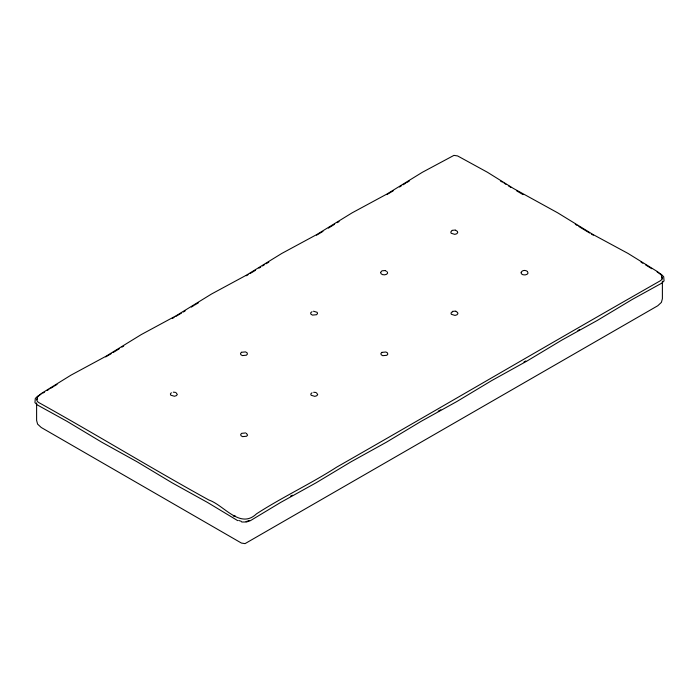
<?xml version="1.0" encoding="UTF-8"?>
<svg xmlns="http://www.w3.org/2000/svg" width="699" height="699" viewBox="0 0 699 699"><rect width="100%" height="100%" fill="white"/><g stroke="black" fill="none" stroke-linecap="round" stroke-linejoin="round"><path stroke-width="1.05" d="M36.855 399.776L37.589 396.997L41.241 393.563L70.992 375.145L106.099 356.184L141.268 334.576L176.384 315.607L211.552 293.999L246.66 275.03L281.828 253.422L316.944 234.453L352.113 212.846L387.229 193.876L422.397 172.269L453.939 155.379L457.609 155.929L487.448 172.269L513.416 188.45L557.732 212.846L592.901 234.453L628.008 253.422L657.759 271.832L661.411 275.266L662.39 278.971M171.369 392.751L170.381 393.887L170.722 395.153L174.4 396.254L176.331 395.669L177.31 394.533L176.157 392.794M380.798 272.094L381.96 270.828L385.568 270.496M451.781 230.853L450.794 231.989L451.135 233.256L454.813 234.357L456.744 233.772L457.723 232.636L457.382 231.378L455.853 230.469M521.183 272.199C522.371 270.041 525.552 269.954 527.317 271.395M47.226 390.453L49 389.352M50.765 388.26L53.421 386.617M119.276 348.775L113.02 352.593M121.932 347.132L123.706 346.04M191.334 307.106L193.99 305.463M258.953 268.171L260.727 267.079M262.501 265.987L264.266 264.886M328.355 228.145L334.55 224.309M399.522 187.017L401.287 185.925M403.061 184.833L405.717 183.19M54.312 386.075L57.047 384.433M194.872 304.921L198.525 302.728M266.066 263.794L268.809 262.151M337.259 222.675L339.085 221.574M406.626 182.64L409.369 181.006M41.04 394.175L37.501 396.254L35.3 398.482L34.95 402.633L37.23 404.887L66.842 421.226L101.766 442.214L137.118 461.803L172.05 482.791L207.402 502.38L237.739 520.659M42.805 393.135L44.57 392.087M105.689 356.918L111.185 353.677M172.303 318.499L174.13 317.425M175.965 316.341L181.469 313.1M183.304 312.016L185.139 310.941M246.249 275.764L248.084 274.681M249.919 273.606L255.415 270.364M316.533 235.187L322.947 231.404M386.809 194.61L393.231 190.827M523.944 362.003L525.779 360.964M290.496 496.211L292.322 495.198M577.872 330.513L579.646 329.57M438.194 411.195L440.851 409.771M246.031 521.62L249.403 520.475M452.061 230.355L455.669 230.015M452.236 311.404L455.853 311.072M312.042 311.658L310.592 312.942L310.933 314.201L312.462 315.1L316.533 314.725L317.521 313.589L317.18 312.322L313.502 311.221M452.664 311.693L450.977 313.038L451.318 314.305L454.988 315.406L456.919 314.83L457.906 313.685L457.565 312.427L456.028 311.518M311.99 392.786L310.767 393.991L311.107 395.25L314.786 396.35L316.717 395.774L317.696 394.638L316.542 392.89M233.3 516.037L235.353 516.019M241.688 522.004L246.467 522.004L250.417 520.659L280.753 502.38L316.114 482.791L351.038 461.803L386.39 442.214L421.314 421.226L456.674 401.637L491.598 380.649L526.95 361.06L561.882 340.072L597.234 320.483L632.158 299.495L661.77 283.156L664.05 280.902L663.701 276.76L661.499 274.524L657.077 271.92M313.685 392.27L315.826 392.471M173.3 392.165L175.44 392.366M245.716 432.943L241.644 433.328L240.666 434.463L241.006 435.722L242.536 436.63L246.607 436.246L247.595 435.11L246.441 433.371M238.752 520.475L241.286 521.332M589.65 233.029L578.833 226.502M591.476 234.104L593.311 235.187M516.613 190.827L523.035 194.61M385.752 270.95L386.468 271.369M641.035 262.151L642.862 263.252M500.475 181.006L502.301 182.098M645.579 264.886L651.774 268.722M575.294 224.309L577.068 225.41M504.128 183.19L505.901 184.283M508.557 185.925L511.214 187.568M527.666 271.955L528.007 273.213L527.02 274.349L525.089 274.934L522.948 274.733L521.419 273.833L521.078 272.566M387.281 271.85L387.622 273.108L386.643 274.253L384.712 274.829L382.571 274.628L381.034 273.728L380.693 272.461M662.39 281.155L662.39 298.683L661.411 302.37L657.776 305.751L245.052 543.621L241.417 543.062L41.224 427.482L37.589 424.101L36.61 420.414L36.61 402.886M37.108 398.753A7.051 4.072 -1 0 0 38.943 402.659C96.025 434.385 151.735 468.513 208.931 500.047C224.012 505.15 240.098 529.632 256.507 513.835C282.51 497.015 310.662 483.883 336.7 467.133C444.704 405.437 551.965 342.475 660.057 280.928A7.051 4.072 1 0 0 661.892 277.022M241.47 352.279L240.482 353.414L240.823 354.673L242.361 355.581L246.432 355.197L247.411 354.061L247.079 352.794L245.541 351.894L241.47 352.279M381.855 352.375L380.868 353.519L381.208 354.777L382.746 355.677L386.818 355.302L387.796 354.157L387.456 352.899L385.927 351.999L381.855 352.375"/></g></svg>
